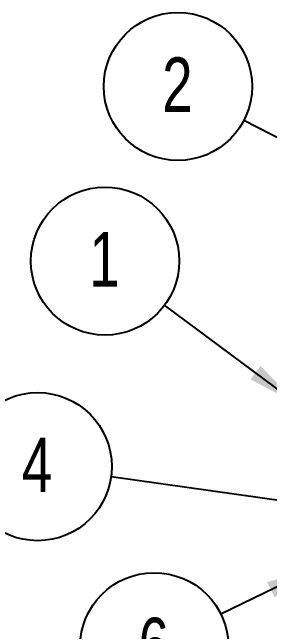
# Model space of a CAD drawing. Header units: millimetres. Extents: x 0 to 279, y 0 to 216.
# Drawn here: x 45.93 to 62.42, y 75.61 to 115.38 of the extents above; entities that cross this region are included whole.
import ezdxf

# ---------------------------------------------------------------- set-up
doc = ezdxf.new("R2010")
doc.units = ezdxf.units.MM
doc.layers.add('DIM', color=1, linetype='Continuous')
doc.styles.add('SLDTEXTSTYLE0', font='TXT', dxfattribs={"width": 0.75})
doc.dimstyles.new('SLDDIMSTYLE0', dxfattribs={"dimtxt": 0.18, "dimasz": 3.302, "dimexe": 0, "dimexo": 0.0625, "dimgap": 0, "dimtad": 0, "dimtih": 1, "dimtoh": 1, "dimdec": 0, "dimrnd": 1e-09, "dimzin": 0, "dimdsep": 46, "dimtxsty": 'Standard', "dimsah": 1, "dimcen": 0.09, "dimadec": 0, "dimazin": 0, "dimtfac": 3.302, "dimtdec": 0, "dimtofl": 0, "dimtmove": 0, "dimatfit": 3, "dimfxl": 1, "dimfrac": 2, "dimtolj": 1, "dimtzin": 0, "dimarcsym": 0})

# ---------------------------------------------------------------- blocks, each defined once
blk = doc.blocks.new('SW_NOTE_24')
at = {"layer": 'DIM', "color": 0}
blk.add_circle((-4.709, 0.66), 4.755, dxfattribs=at)
at = {"layer": 'DIM', "color": 0, "insert": (-4.745, 2.523), "char_height": 3.5, "attachment_point": 2, "style": 'SLDTEXTSTYLE0'}
blk.add_mtext('4', dxfattribs=at)
blk = doc.blocks.new('SW_NOTE_25')
at = {"layer": 'DIM', "color": 0}
blk.add_circle((-4.223, 2.186), 4.755, dxfattribs=at)
at = {"layer": 'DIM', "color": 0, "insert": (-4.258, 4.05), "char_height": 3.5, "attachment_point": 2, "style": 'SLDTEXTSTYLE0'}
blk.add_mtext('2', dxfattribs=at)
blk = doc.blocks.new('SW_NOTE_28')
at = {"layer": 'DIM', "color": 0}
blk.add_circle((-4.272, -2.089), 4.755, dxfattribs=at)
at = {"layer": 'DIM', "color": 0, "insert": (-4.307, -0.225), "char_height": 3.5, "attachment_point": 2, "style": 'SLDTEXTSTYLE0'}
blk.add_mtext('6', dxfattribs=at)
blk = doc.blocks.new('SW_NOTE_29')
at = {"layer": 'DIM', "color": 0}
blk.add_circle((-3.816, 2.837), 4.755, dxfattribs=at)
at = {"layer": 'DIM', "color": 0, "insert": (-3.852, 4.7), "char_height": 3.5, "attachment_point": 2, "style": 'SLDTEXTSTYLE0'}
blk.add_mtext('1', dxfattribs=at)

msp = doc.modelspace()

# ---------------------------------------------------------------- block references
at = {"layer": 'DIM'}
for name, p in [('SW_NOTE_25', (60.765, 108.436)), ('SW_NOTE_29', (55.686, 96.571)), ('SW_NOTE_24', (52.256, 85.547)), ('SW_NOTE_28', (59.296, 76.73))]:
    msp.add_blockref(name, p, dxfattribs=at)

# ---------------------------------------------------------------- leaders
for points in [[(66.953, 105.233), (60.765, 108.436)], [(64.165, 90.268), (55.686, 96.571)], [(68.039, 83.334), (52.256, 85.547)], [(65.467, 79.748), (59.296, 76.73)]]:
    msp.add_leader(points, dimstyle='SLDDIMSTYLE0', dxfattribs=at)

doc.saveas('drawing.dxf')
